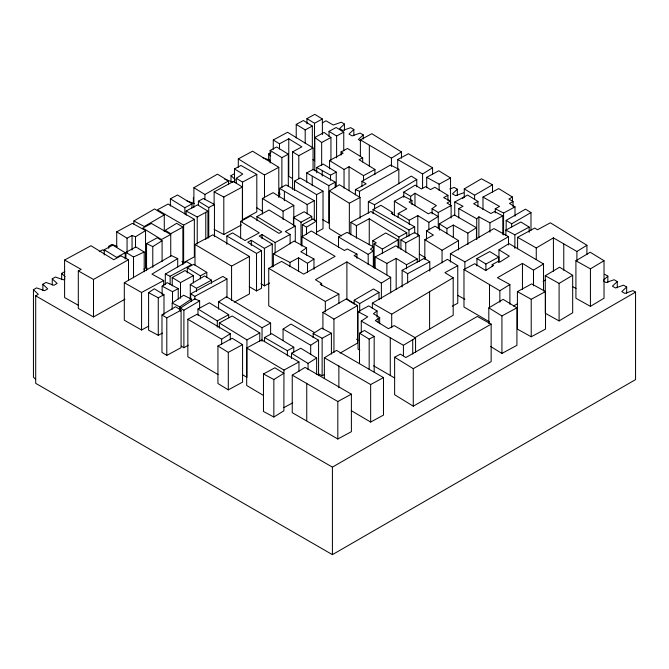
<?xml version="1.0" encoding="UTF-8"?>
<svg xmlns="http://www.w3.org/2000/svg" width="669" height="669" viewBox="0 0 669 669"><rect width="100%" height="100%" fill="white"/><g stroke="black" fill="none" stroke-linecap="round" stroke-linejoin="round"><path stroke-width="1" d="M322.55 122.795L325.979 120.813L333.296 125.036L341.299 122.226L344.435 124.041L339.568 128.657L342.704 130.463L350.707 127.662L353.842 129.468L353.842 135.723M353.842 129.468L348.975 134.084L352.111 135.899L360.114 133.089L363.25 134.904L363.25 139.068M363.25 134.904L358.383 139.52L360.742 140.875M449.744 188.967L454.192 187.412L457.328 189.218L452.461 193.834L455.597 195.641L463.6 192.839M462.563 198.609L464.646 196.627M603.681 280.077L607.853 276.121L604.717 274.315M603.773 281.189L606.122 282.552L614.125 279.742L617.261 281.557L612.394 286.173L615.53 287.979L623.533 285.178L626.669 286.984L626.669 293.239M626.669 286.984L621.802 291.6L624.938 293.415L632.941 290.605L635.55 292.119L635.55 379.624L332.409 554.643L35.7 383.337L35.7 295.823L38.309 294.318L33.45 289.702L36.586 287.887L44.58 290.697L47.716 288.883L42.858 284.266L45.994 282.46L53.988 285.262L57.124 283.455L52.266 278.839L55.402 277.025L63.396 279.834L64.968 278.931M476.721 239.636L476.721 218.796L478.887 216.831L489.942 222.802L502.795 215.853L502.795 234.602M338.506 247.396L338.506 236.977L347.077 232.344L373.327 246.828L370.45 249.177L373.21 250.875L368.193 254.387L368.193 264.807M379.658 323.763L379.658 317.516L375.342 320.635L388.455 328.696L394.166 325.602L415.566 337.929L415.566 352.513M359.805 350.096L358.049 349.168L358.049 311.662L368.761 305.875L377.04 310.96L373.444 313.702L379.658 317.516M410.666 200.524L410.666 196.36L414.972 193.232L436.38 205.559L432.074 208.686L432.074 213.896M162.132 294.485L162.132 286.148L167.15 282.636L178.222 288.607L178.222 299.026M162.358 333.095L158.269 335.303L148.593 330.177L148.593 292.671L154.33 288.774L163.989 294.711L163.989 314.505M172.167 309.287L172.167 303.04L183.641 295.238L191.25 299.085L191.25 301.167M179.769 310.006L179.769 306.879L191.25 299.085M273.378 266.371L273.378 253.877L294.134 241.057L306.569 247.873L300.833 251.77L313.962 259.012L313.962 269.431M236.316 178.314L242.763 174.024L234.484 168.939L240.915 165.46L256.804 174.4L256.804 211.906L242.521 219.624L242.521 182.127L236.316 178.314L236.316 183.523M307.514 272.676L307.514 263.302L313.962 259.012M361.277 332.526L361.277 321.07L367.724 316.788L358.049 311.662M180.438 311.244L180.438 308.116L194.771 298.775L199.621 300.933L199.621 308.225M218.562 309.137L218.562 301.844L226.431 296.785L270.611 323.102L270.611 334.559M283.071 340.563L283.071 329.106L290.948 324.055L318.569 340.195L318.569 375.618M310.692 354.629L310.692 345.246L318.569 340.195M221.656 344.426L221.656 339.216L230.253 333.772L197.121 314.238L187.838 319.264L187.838 356.769L218.102 374.623M467.865 244.611L467.865 233.155L476.453 227.711L454.36 214.958L439.341 223.872L439.341 230.128M313.142 337.728L313.142 333.563L321.73 328.119L331.414 333.237L331.414 354.077M308.049 369.673L308.049 363.418L316.638 357.974L300.766 348.223L291.483 353.24L291.483 358.45M146.553 243.583L152.783 246.585L162.09 240.756L157.265 237.788L146.553 243.583L146.553 270.669M301.987 246.184L301.987 236.809L311.286 230.981L344.418 250.507L347.278 248.968L356.962 254.086L356.962 258.259M403.415 355.724L403.415 345.304L415.566 337.929M428.846 229.668L428.846 222.376L438.153 216.547L431.254 212.307L428.403 213.854L409.085 201.988L411.945 200.449L411.945 204.614M381.372 298.734L381.372 283.112L390.688 277.284L354.102 255.633L356.962 254.086M116.707 231.842L127.06 238.197L132.052 235.496L135.514 236.801L145.541 230.588L132.412 223.346L116.707 231.842L116.707 247.463M143.868 269.122L145.541 268.093L145.541 230.588M341.524 235.923L329.349 228.438L329.349 190.933L339.367 184.728L360.056 197.43L360.056 218.27M391.432 166.489L391.432 158.152L401.459 151.938L371.805 133.716L360.382 139.896L360.382 156.563M306.486 234.493L306.486 227.201L316.512 220.987L313.059 218.872L302.355 224.659L302.355 237.161M422.574 188.566L422.574 173.982L432.584 167.768L408.425 153.745L397.721 159.54L397.721 168.914M273.847 417.021L273.847 379.524L283.865 373.302L274.892 367.791L263.469 373.971L263.469 411.477L273.847 417.021L283.865 410.808L283.957 370.066L246.685 347.989L246.685 385.495L263.544 395.479M498.974 262.29L498.974 249.788L508.992 243.575L543.521 263.954L543.521 291.04M499.868 302.204L499.868 290.747L509.887 284.526L497.443 277.71L522.456 263.385L533.494 270.167L533.494 285.797M533.494 270.167L543.521 263.954M576.904 260.851L576.904 251.477L586.914 245.255L550.353 222.802L537.5 229.751L534.748 228.054L517.605 237.319L517.605 248.776M403.767 197.33L403.767 192.12L415.206 185.129L421.42 188.951L425.71 186.634L430.527 189.595L434.817 187.278L447.921 195.331L447.921 200.541M324.365 378.612L324.365 357.773L336.532 350.405L383.488 377.592L383.488 415.098L370.643 422.055L351.225 410.632M391.7 327.735L391.7 314.187L453.189 277.744L444.91 272.651L457.763 265.702L457.763 303.208L452.252 306.185M414.613 337.845L453.189 315.241L453.189 277.744M177.711 266.939L177.711 258.602L151.955 274.123L163.704 280.52L163.704 285.722M372.809 246.978L372.809 240.731L385.687 232.971L398.122 239.786L398.122 248.124M292.244 375.15L305.114 367.39L351.392 394.166L351.392 431.672L337.82 439.006L292.244 412.656L292.244 375.15L337.82 401.5L351.392 394.166M161.973 314.915L175.562 306.77L181.082 310.165L181.082 347.671L166.798 355.39L161.973 352.421L161.973 314.915L166.798 317.884L166.798 355.39M559.092 320.919L559.092 283.413L572.681 275.268L559.577 267.215L545.268 275.745L545.268 313.251L559.092 320.919L572.681 312.774L572.681 275.268M590.434 306.36L590.434 268.854L604.023 260.709L590.225 252.238L575.917 260.768L575.917 298.265L590.434 306.36L604.023 298.215L604.023 260.709M368.351 213.168L368.351 201.703L411.268 176.114L416.779 179.501L416.779 186.793M368.351 201.703L374.59 204.714L416.779 179.501M190.28 299.051L190.28 284.467L204.589 275.937L211.488 280.177L211.488 283.305M488.822 323.503L488.822 307.874L503.13 299.344L516.92 307.815L516.92 345.321L501.926 353.433L490.569 346.45M188.265 345.162L183.891 347.746L183.891 310.24L199.621 300.933M382.392 253.258L382.392 249.094L398.122 239.786M464.269 197.213L464.269 188.884L481.421 178.799L492.493 184.778L492.493 192.07M442.058 262.792L442.058 250.29L458.508 240.597L435.059 226.189L426.488 230.822L426.488 239.159M536.262 259.413L536.262 247.948L553.422 237.871L576.904 251.477M543.119 281.423L545.695 279.91M474.605 199.404L474.605 195.231L492.493 184.778M372.357 308.342L372.357 303.132L447.41 259.346L457.763 265.702M133.892 220.954L154.623 208.945L164.273 214.874L144.261 226.498L133.892 220.954L133.892 224.082M354.177 304.387L354.177 300.214L373.486 288.983L378.997 292.37L378.997 299.662M359.696 311.938L359.696 303.601L378.997 292.37M506.165 230.813L506.165 220.394L525.474 209.163L530.994 212.558L530.994 230.27M511.693 226.916L511.693 223.789L530.994 212.558M61.673 279.659L61.673 273.404L64.809 271.597M99.305 251.678L102.441 249.872L105.108 250.808M231.014 181.893L231.014 175.638L234.15 173.831M268.645 160.167L268.645 153.912L270.995 152.557M235.087 180.705L232.737 182.068L224.742 179.259M165.31 274.073L186.751 261.688L191.577 264.648L170.152 276.23L165.31 274.073L165.31 284.492M450.396 262.089L450.396 253.76L493.981 228.581L508.499 236.667L508.499 245.005M450.396 253.76L464.896 261.847L508.499 236.667M35.7 295.823L332.409 467.129L635.55 292.119M193.893 207.499L193.893 187.705L217.475 174.157L228.514 180.939L228.514 184.067M204.923 199.697L204.923 194.487L228.514 180.939M148.652 326.163L141.569 329.993L124.309 320.208L124.309 282.703L171.481 255.6L177.711 258.602M322.91 329.014L322.91 312.339L346.492 298.792L357.53 305.574L357.53 343.08L340.061 353.115M333.94 352.463L333.94 319.121L357.53 305.574M513.524 306.009L517.095 303.96M413.266 406.175L413.266 368.669L491.155 324.147L491.155 361.653L413.266 406.175L394.626 394.727L394.626 357.229L400.338 354.135L405.866 357.53L477.323 316.479L491.155 324.147M361.946 186.484L361.946 181.274L390.529 165.017L398.833 169.299L398.833 183.883M381.372 283.112L346.893 261.922L315.45 279.717L321.664 283.539L321.664 285.621M124.919 299.244L93.501 316.947L78.306 308.434L78.306 270.937L93.501 279.441L128.507 259.714L128.507 280.545M355.381 194.821L355.381 189.611L359.537 191.342L398.833 169.299M296.225 137.939L296.225 124.392L303.366 120.529L312.331 126.04L312.331 147.916M273.287 149.371L273.287 139.988L287.561 132.27L313.075 147.949L313.075 169.826M170.378 206.119L170.378 198.827L177.511 194.972L191.995 203.869L191.995 208.034M322.374 119.015L314.798 114.357L306.937 118.605L314.53 123.263L322.374 119.015L322.374 134.645M78.549 305.415L64.592 297.529L64.592 260.024L91.001 245.74L113.763 259.723L120.897 255.859L128.507 259.714M296.225 124.392L305.198 129.903L312.331 126.04M170.378 198.827L184.861 207.733L191.995 203.869M198.4 205.375L198.4 201.202L203.393 198.501L214.448 204.471L214.448 236.767M329.031 136.568L329.031 131.358L336.173 127.495L343.757 132.153L343.757 150.91M78.306 270.937L81.158 269.39L64.592 260.024M125.203 252.731L116.64 257.373L104.23 249.746L112.802 245.113L125.203 252.731L125.203 258.987M125.923 258.602L125.923 252.355L135.916 246.945L144.195 252.029L144.195 271.823M198.4 201.202L208.745 207.557L214.448 204.471M186.158 215.175L186.158 211.003L197.23 216.982L207.934 211.187L207.934 238.273M341.056 155.066L341.056 151.938L347.47 148.459L362.657 157.792L362.657 161.957M294.527 190.464L294.527 181.09L300.23 177.996L323.018 191.175L323.018 228.673L316.588 232.151M256.938 220.72L256.938 216.555L269.072 209.982L295.28 226.089L295.28 241.718M341.056 151.938L343.122 153.209L329.558 160.552L344.042 169.449L349.034 166.74L363.518 175.646L363.518 180.847M226.858 244.344L226.858 236.015L232.561 232.921L244.979 240.547L259.254 232.82L240.639 221.38L250.641 215.978L278.914 233.356L281.766 231.809L256.938 216.555M335.228 182.177L313.142 169.433L306.72 172.903L328.814 185.656L335.228 182.177L335.228 187.387M172.234 285.839L172.234 277.51L185.079 270.552L193.358 275.636L193.358 282.928M314.305 200.667L285.981 184.912L279.55 188.382L307.171 204.53L314.305 200.667L314.305 220.461M355.381 189.611L366.085 183.816L361.946 181.274M295.28 226.089L285.287 231.499L290.112 234.459L290.112 243.834M272.266 267.04L272.266 244.118L259.154 236.065L262.022 234.526L275.126 242.571L290.112 234.459M329.349 190.933L349.352 203.225L360.056 197.43M426.688 187.755L426.688 177.335L438.814 170.771L450.538 177.971L450.538 206.102M373.043 213.704L373.043 209.531L408.96 229.952L414.671 226.858L414.671 233.113M406.769 232.728L370.877 211.504L350.882 222.317L356.401 225.704L369.255 218.755L398.916 236.977L406.769 232.728L406.769 236.893M439.341 223.872L446.934 228.539L453.348 225.06L467.865 233.155M512.487 201.227L512.487 197.062L508.917 198.994L513.056 201.536L513.056 206.746M217.943 346.007L228.296 352.362L242.571 344.635L242.571 382.141L228.296 389.868L217.943 383.513L217.943 346.007L232.218 338.28L242.571 344.635M489.516 321.889L463.977 307.029L463.977 269.523L474.681 263.728L485.711 270.51L493.597 265.451L492.217 264.606L498.639 261.127L500.019 261.972L509.318 256.143L498.974 249.788M359.512 363.392L359.512 333.179L364.513 330.478L374.172 336.415L374.172 371.83M359.512 333.179L369.171 339.116L374.172 336.415M324.365 357.773L370.643 384.55L383.488 377.592M238.298 167.242L238.298 158.904L252.581 151.186L278.789 167.292L278.789 197.506M273.287 139.988L279.5 143.81L288.774 138.784L301.878 146.837L292.587 151.855L292.587 189.36M270.159 162.943L270.159 150.441L276.59 146.971L288.314 154.179L288.314 186.467M214.13 205.442L214.13 191.894L233.414 181.475L242.37 186.977L242.37 221.355M314.798 170.796L314.798 137.454L324.072 132.437L330.946 137.48L330.946 160.401M270.159 150.441L281.883 157.65L288.314 154.179M186.158 211.003L197.589 204.831L207.934 211.187M242.521 182.127L256.804 174.4M321.664 165.419L321.664 142.505L330.946 137.48M292.587 151.855L298.8 155.668L313.075 147.949M329.031 131.358L336.607 136.016L343.757 132.153M214.13 191.894L223.806 197.02L242.37 186.977M238.298 158.904L264.498 175.01L278.789 167.292M194.345 219.332L168.111 204.037L157.399 209.832L183.632 225.119L194.345 219.332L194.345 256.837L183.632 262.624L181.884 261.604M182.88 227.134L176.666 223.312L165.218 230.303L170.737 233.69L182.88 227.134L182.88 264.64M316.705 172.702L316.705 167.501L323.127 164.022L336.239 172.075L336.239 186.659M262.39 214.088L262.39 198.459L273.103 192.672L293.8 205.383L293.8 225.177M194.988 265.309L194.988 244.478L212.842 234.819L249.412 256.47L249.412 293.975L234.242 302.179M362.657 157.792L359.077 159.715L374.941 169.466L374.941 174.668M316.705 167.501L330.519 175.161L336.239 172.075M214.13 229.4L223.806 234.526L241.484 224.96M262.39 198.459L283.087 211.178L293.8 205.383M294.527 181.09L316.588 194.646L323.018 191.175M124.309 282.703L141.569 292.487L163.704 280.52M187.27 272.985L187.27 267.776L193.701 264.305L206.805 272.35L206.805 277.56M363.518 175.646L374.941 169.466M269.649 283.037L264.406 285.864L264.406 248.366L251.31 240.313L247.731 242.237L261.537 250.724L261.537 288.222L256.528 290.923L249.336 286.7M293.432 225.871L293.432 217.534L304.144 211.739L311.729 216.405L311.729 219.524M172.234 277.51L180.505 282.586L193.358 275.636M148.593 292.671L158.269 297.797L163.989 294.711M187.27 267.776L200.374 275.829L206.805 272.35M293.432 217.534L301.017 222.192L311.729 216.405M162.132 286.148L172.502 291.692L178.222 288.607M194.988 244.478L231.566 266.12L249.412 256.47M264.406 248.366L272.266 244.118M226.858 236.015L256.528 253.417L261.537 250.724M190.28 284.467L196.494 288.289L211.488 280.177M190.698 299.01L190.698 293.8L222.836 276.431L226.967 278.973L226.967 297.722M190.698 293.8L194.846 296.35L226.967 278.973M166.798 317.884L181.082 310.165M373.043 209.531L380.895 205.291L392.628 212.491L392.628 214.582M314.555 332.66L268.729 305.842L268.729 268.336L281.582 261.387L303.684 274.139L335.119 256.336L301.987 236.809M394.367 215.778L394.367 201.193L403.65 196.176L411.945 200.449M197.982 315.25L197.982 308.994L209.397 302.814L228.706 314.681L228.706 317.808M273.378 253.877L289.986 262.424L298.55 257.791L307.514 263.302M426.688 177.335L439.115 184.151L450.538 177.971M398.214 217.617L398.214 213.453L406.785 208.82L394.367 201.193M447.921 195.331L443.631 197.648L450.555 201.076L450.555 205.241M197.982 308.994L217.283 320.861L228.706 314.681M219.332 328.153L219.332 322.943L232.185 315.994L259.781 332.945L259.781 341.282M398.214 213.453L409.252 220.235L417.816 215.602L428.846 222.376M450.555 201.076L446.984 203.008L451.123 205.55L451.123 218.052M374.122 267.976L374.122 244.009L376.262 242.855L372.809 240.731M454.744 215.543L454.744 201.996L467.598 195.047L477.942 201.411L477.942 206.612M432.074 208.686L438.27 212.499L451.123 205.55M400.923 249.244L400.923 239.862L414.496 232.528L419.329 235.496L419.329 261.546M458.767 217.969L458.767 208.594L463.048 206.278L454.744 201.996M482.985 209.581L482.985 197.079L498.689 188.583L512.487 197.062M375.133 268.47L375.133 257.005L395.839 245.807L417.222 258.945L417.222 262.072M477.942 201.411L473.66 203.727L490.921 213.503L494.5 211.58L502.795 215.853M400.923 239.862L405.765 242.839L419.329 235.496M218.562 301.844L262.039 327.735L270.611 323.102M424.823 259.488L424.823 239.694L433.387 235.062L426.488 230.822M375.133 257.005L386.883 263.402L396.165 258.376L406.509 264.74L406.509 268.905M219.332 322.943L246.928 339.894L259.781 332.945M495.277 212.926L495.277 208.761L499.567 206.445L482.985 197.079M268.729 268.336L325.335 301.468L338.899 294.126L338.899 303.509M513.056 201.536L509.485 203.46L515.005 206.855L515.005 216.229M264.556 341.692L264.556 337.527L271.698 333.672L293.775 347.228L293.775 352.438M246.685 347.989L261.679 339.885L298.959 361.962L298.959 371.337M406.509 264.74L417.222 258.945M495.277 208.761L503.581 213.035L515.005 206.855M402.128 286.959L402.128 270.293L424.263 258.326L429.791 261.721L429.791 271.096M402.128 270.293L407.655 273.688L429.791 261.721M505.881 235.321L505.881 230.111L520.875 222.008L529.154 227.092L529.154 232.302M264.556 337.527L287.352 350.707L293.775 347.228M313.142 333.563L322.132 338.263L331.414 333.237M505.881 230.111L514.871 234.811L529.154 227.092M476.93 265.81L476.93 258.518L489.792 251.569L498.756 257.08L498.756 262.29M283.957 370.066L298.959 361.962M476.93 258.518L485.903 264.029L498.756 257.08M318.536 373.887L322.132 375.761L324.666 374.397M283.957 407.572L292.779 402.797M517.405 291.617L531.679 283.899L545.511 291.567L545.511 329.073L531.219 336.783L517.405 329.123L517.405 291.617L531.219 299.286L545.511 291.567M488.822 307.874L501.926 315.927L516.92 307.815M392.628 212.491L391.189 213.26L414.671 226.858M321.664 283.539L320.225 284.308L338.899 294.126M125.923 252.355L133.507 257.005L144.195 252.029M262.373 157.533L270.368 160.343M187.111 200.984L194.219 203.476M117.175 246.309L111.848 244.436L108.713 246.251L108.713 248.333M172.167 303.04L179.769 306.879M263.469 373.971L273.847 379.524M572.522 286.566L576.026 288.498M361.277 321.07L403.415 345.304M373.578 365.784L394.66 377.977M545.268 275.745L559.092 283.413M575.917 260.768L590.434 268.854M457.646 295.305L464.896 299.344M322.701 219.708L328.814 223.162L328.814 185.656M458.767 208.594L476.721 218.796M517.605 237.319L536.262 247.948M372.357 303.132L391.7 314.187M360.382 139.896L391.432 158.152M397.721 159.54L422.574 173.982M463.977 269.523L499.868 290.747M283.071 329.106L310.692 345.246M338.506 236.977L368.193 254.387M187.838 319.264L221.656 339.216M464.269 188.884L474.605 195.231M506.165 220.394L511.693 223.789M403.767 192.12L410.666 196.36M312.841 159.732L314.53 160.769L314.53 123.263M424.823 239.694L442.058 250.29M419.513 254.145L425.451 257.791M292.269 178.439L288.774 176.29L288.774 138.784M374.122 244.009L382.392 249.094M278.538 193.09L280.211 194.127M302.355 224.659L306.486 227.201M256.637 207.683L262.758 211.437M193.893 187.705L204.923 194.487M354.177 300.214L359.696 303.601M353.081 303.233L346.893 299.428L346.893 261.922M322.91 312.339L333.94 319.121M394.626 357.229L413.266 368.669M356.544 339.175L358.116 340.136M260.918 283.723L264.406 285.864M291.483 353.24L308.049 363.418M145.466 267.224L147.239 268.311M180.438 308.116L183.891 310.24M242.479 374.665L246.928 377.4L246.928 339.894M181.299 346.149L183.891 347.746M314.798 137.454L321.664 142.505M268.645 153.912L270.728 155.894M231.014 175.638L235.179 179.593M61.673 273.404L65.144 276.707M35.532 379.189L33.45 377.216L33.45 289.702M617.261 281.557L617.261 287.804M607.853 276.121L607.853 282.377M586.914 245.255L586.914 254.63M563.766 244.227L563.766 270.276M553.422 237.871L553.422 271.213M531.219 299.286L531.219 336.783M522.456 263.385L522.456 289.434M514.871 234.811L514.871 248.358M509.887 284.526L509.887 304.32M503.581 213.035L503.581 234.911M501.926 315.927L501.926 353.433M492.217 264.606L492.217 266.688M489.942 222.802L489.942 232.176M489.516 284.384L489.516 308.35M485.903 264.029L485.903 270.276M478.887 216.831L478.887 237.662M476.453 227.711L476.453 239.168M464.896 261.847L464.896 269.139M458.508 240.597L458.508 249.972M457.328 189.218L457.328 195.465M453.348 225.06L453.348 237.562M446.934 228.539L446.934 233.749M439.115 184.151L439.115 190.406M438.27 212.499L438.27 228.129M432.584 167.768L432.584 174.015M429.598 291.291L429.598 328.797M417.816 215.602L417.816 235.396M414.972 193.232L414.972 205.734M412.714 339.467L412.714 354.06M409.252 220.235L409.252 224.399M408.96 229.952L408.96 236.207M407.655 273.688L407.655 283.062M405.765 242.839L405.765 252.213M401.459 151.938L401.459 158.185M398.916 236.977L398.916 247.396M396.165 258.376L396.165 289.635M390.688 277.284L390.688 292.905M390.278 338.062L390.278 375.56M386.883 263.402L386.883 274.859M378.228 318.285L378.228 322.45M377.04 310.96L377.04 317.206M374.59 204.714L374.59 208.879M373.327 246.828L373.327 267.659M370.643 384.55L370.643 422.055M369.338 145.399L369.338 166.238M369.255 218.755L369.255 244.795M369.171 339.116L369.171 369.33M359.537 191.342L359.537 197.589M356.401 225.704L356.401 238.206M350.882 222.317L350.882 234.819M349.352 203.225L349.352 233.439M349.034 166.74L349.034 190.707M344.435 124.041L344.435 130.288M344.042 169.449L344.042 188.198M338.874 365.859L338.874 387.736M337.82 401.5L337.82 439.006M336.607 136.016L336.607 157.892M332.409 467.129L332.409 554.643M330.519 175.161L330.519 180.371M329.558 160.552L329.558 168.881M325.335 301.468L325.335 311.879M322.232 170.888L322.232 176.098M322.132 338.263L322.132 375.761M316.638 357.974L316.638 374.64M316.588 194.646L316.512 234.535M312.231 176.29L312.231 185.673M307.171 204.53L307.171 213.904M306.937 118.605L306.937 123.815M306.72 172.903L306.72 182.286M306.745 383.237L306.745 420.742M306.569 247.873L306.569 255.165M305.198 129.903L305.198 143.45M301.017 222.192L301.017 245.113M298.8 155.668L298.8 178.59M298.55 257.791L298.55 271.338M289.986 262.424L289.986 266.597M287.352 350.707L287.352 355.916M284.384 191.351L284.384 200.725M283.087 211.178L283.087 219.507M281.883 157.65L281.883 187.864M279.55 188.382L279.55 196.719M279.5 143.81L279.5 149.02M275.126 242.571L275.126 252.991M264.498 175.01L264.498 197.932M262.022 234.526L262.022 238.691M262.039 327.735L262.039 341.282M256.528 253.417L256.528 290.923M251.31 240.313L251.31 245.523M240.639 221.38L240.639 238.055M234.484 168.939L234.484 182.478M231.566 266.12L231.566 300.498M230.253 333.772L230.253 340.019M228.296 352.362L228.296 389.868M223.806 197.02L223.806 234.526M217.283 320.861L217.283 327.108M208.745 207.557L208.745 237.771M205.784 212.341L205.784 239.427M200.374 275.829L200.374 278.956M197.23 216.982L197.23 244.068M196.494 288.289L196.494 291.408M194.846 296.35L194.846 299.469M193.383 197.363L193.383 203.619M184.861 207.733L184.861 213.98M183.632 225.119L183.632 262.624M180.505 282.586L180.505 298.215M172.502 291.692L172.502 303.157M170.737 233.69L170.737 256.612M170.152 276.23L170.152 284.568M164.273 214.874L164.273 231.541M162.09 240.756L162.09 261.587M158.269 297.797L158.269 335.303M152.783 246.585L152.783 267.424M141.569 292.487L141.569 329.993M135.514 236.801L135.514 247.212M133.507 257.005L133.507 277.844M132.052 235.496L132.052 250.081M127.06 238.197L127.06 252.782M104.23 249.746L104.23 254.956M93.501 279.441L93.501 316.947M52.266 278.839L52.266 285.086M42.858 284.266L42.858 290.522M151.378 223.446L142.806 228.079L161.43 239.527L170.712 234.501L151.378 223.446"/></g></svg>
